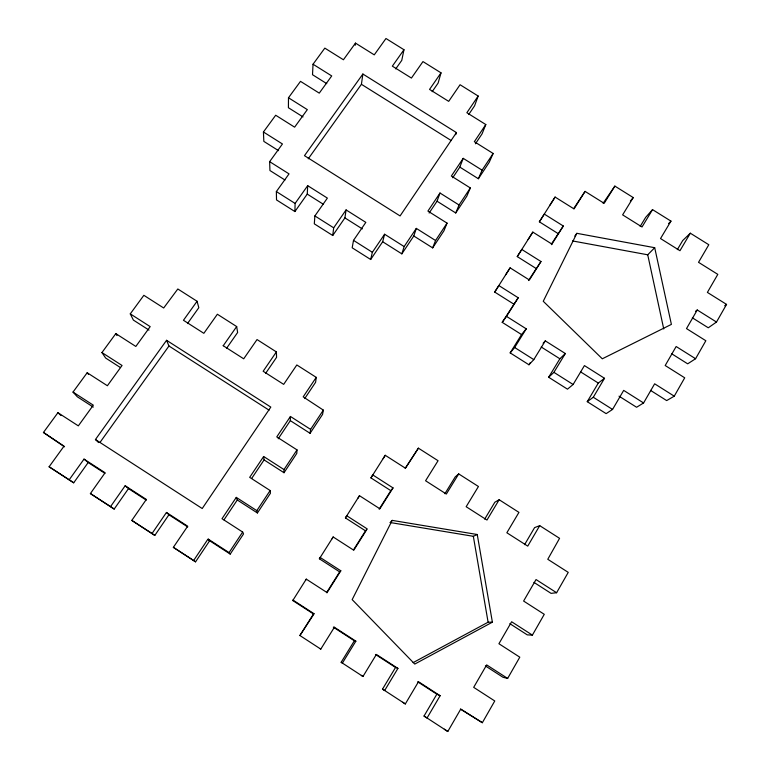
<?xml version="1.0" encoding="UTF-8"?>
<svg xmlns="http://www.w3.org/2000/svg" width="770" height="770" viewBox="0 0 770 770"><rect width="100%" height="100%" fill="white"/><g stroke="black" fill="none" stroke-linecap="round" stroke-linejoin="round"><path stroke-width="1.16" d="M395.722 68.915L401.767 60.368L403.971 49.732L385.972 38.5L374.258 54.853L355.48 43.11L343.42 59.762L324.825 48.125L313.034 64.228L331.716 75.932L319.261 93.132L300.502 81.35L288.481 97.771L288.413 107.733L303.005 116.905M288.481 97.771L307.326 109.619L294.621 127.166L275.689 115.24L263.427 131.988L282.446 143.98L269.644 161.652L289.029 173.885L276.363 191.576L276.526 199.93L294.91 211.558L295.103 203.434L307.692 185.666L327.375 198.102L314.882 215.937L314.304 223.829L332.736 235.495L344.912 217.891L346.086 209.912L365.827 222.376L353.507 240.375L352.179 247.796L370.668 259.5L382.671 241.751L384.596 234.234L404.144 246.573L401.844 253.859L382.671 241.751M290.329 420.651L290.434 416.464L310.589 429.381L310.079 433.308L290.329 420.651L278.211 438.775M313.034 64.228L312.514 74.719L326.769 83.651M294.91 211.558L307.249 194.098L307.692 185.666M290.434 416.464L276.767 436.898L297.018 449.892L296.777 453.424L284.014 472.722L264.081 459.902L263.648 456.494L283.995 469.575L284.014 472.722M355.22 45.266L355.48 43.11M332.736 235.495L333.68 227.824L346.086 209.912M223.165 345.682L243.705 358.81L257.036 339.56L276.392 351.919L263.157 371.256L283.678 384.374L296.816 364.961L316.239 377.367L315.613 382.286L304.737 398.542M308.241 158.822L361.419 84.305L362.872 74.026L456.437 132.594L455.725 134.644M316.239 377.367L303.188 396.858L323.342 410.112L322.572 414.404L310.079 433.308M370.668 259.5L372.362 252.291L384.596 234.234M403.971 49.732L392.344 66.153L411.421 78.068L422.961 61.59L441.017 72.852L438.12 83.073L432.163 91.697M413.788 235.986L416.32 228.392L435.55 240.519L432.653 247.882L413.788 235.986L401.844 253.859M313.852 613.603L313.246 613.806L292.773 600.542L292.937 600.061L313.852 613.603L313.082 614.056L313.688 613.863M437.042 201.211L439.988 193.02L459.055 204.993L455.734 212.972L437.042 201.211L429.121 213.049M441.017 72.852L429.554 89.407L448.689 101.361L460.065 84.739L478.17 96.038L474.58 105.837L468.699 114.528M459.834 167.109L463.203 158.341L482.087 170.18L478.372 178.736L459.834 167.109L452.722 177.755M478.17 96.038L466.87 112.718L485.812 124.557L482.058 133.874L475.427 143.798M439.988 193.02L427.908 211.076L447.052 223.127L443.953 230.798L432.653 247.882M463.203 158.341L451.355 176.041L470.326 187.957L466.812 196.215L455.734 212.972M485.812 124.557L474.339 141.699L493.147 153.471L489.229 162.297L478.372 178.736M305.825 580.06L306.267 579.136L327.086 592.592M576.846 233.32L543.254 301.272L602.294 358.801L671.392 324.391L654.702 247.709L576.846 233.32L574.776 236.092M392.19 520.385L352.169 599.618L414.77 664.067L492.386 622.179L477.246 534.505L392.19 520.385L390.727 521.791M340.812 570.791L339.657 571.879L319.377 558.799L320.108 557.432L340.812 570.791L326.942 592.823M332.159 538.74L333.16 536.96L353.767 550.232L367.203 528.903L346.692 515.717L345.432 517.921L365.509 530.838L366.636 529.548M650.496 390.371L666.676 400.583L674.25 396.175L684.713 377.81L665.193 365.519L676.156 346.519L695.579 358.733L705.84 340.735L686.503 328.597L697.254 309.983L716.495 322.043L726.553 304.4L707.389 292.408L717.804 274.37L698.534 262.32L708.804 244.735L690.324 233.204L682.73 240.519L677.331 249.634M460.412 709.093L482.347 722.703L494.763 700.97L473.685 687.35L486.669 664.905L507.642 678.428L519.788 657.176L498.922 643.73L511.626 621.765L532.388 635.115L544.274 614.316L523.61 601.052L536.045 579.55L556.604 592.727L568.241 572.37L547.778 559.28L559.569 538.326L539.722 525.65L534.582 527.623L524.572 544.679M424.039 716.033L427.042 718.044L440.122 695.724L436.85 694.193L424.039 716.033L447.793 731.5L460.758 709.093L482.347 722.703M619.022 396.165L636.588 407.263L643.585 402.96L654.644 383.807L674.25 396.175M357.944 498.286L359.465 495.688L379.87 508.787L393.027 487.901L372.719 474.888L370.938 477.9L390.833 490.654L393.027 487.901M543.129 343.237L545.304 340.879L565.324 353.526L559.867 358.781L548.654 377.252L567.48 389.168L573.121 384.49L584.43 365.596L604.517 378.282L598.29 383.065L587.25 401.68L606.134 413.634L612.554 409.438L623.681 390.39L643.585 402.96M539.722 525.65L527.739 546.122L506.853 532.763L518.942 512.377L499.162 499.74L494.841 502.232L484.677 519.153M587.25 401.68L593.295 397.253L604.517 378.282M690.324 233.204L679.968 250.712L660.525 238.556L670.968 221.125L652.546 209.623L645.664 217.361L640.178 226.409M382.526 689.112L384.644 690.536L397.926 668.408L395.549 667.455L382.526 689.112L405.318 703.953L418.495 681.729L440.122 695.724M383.19 458.679L385.221 455.282L405.434 468.208M499.162 499.74L486.977 520.039L466.158 506.718L478.44 486.505L458.718 473.916L455.214 476.919L444.896 493.705M341.158 662.277L342.371 663.114L355.865 641.169L354.373 640.794L341.158 662.277L362.978 676.484L376.376 654.452L397.926 668.408M548.654 377.252L553.919 372.343L565.324 353.526M652.546 209.623L642.016 226.986L622.622 214.869L633.238 197.572L614.864 186.099L603.131 203.242M458.718 473.916L446.34 494.042L425.579 480.759L438.063 460.72L418.399 448.159L405.232 468.324M521.55 334.565L502.213 322.341L506.516 316.383L526.247 328.838L521.55 334.565L510.173 352.891L528.942 364.768L530.193 362.728M528.942 364.768L533.803 359.619L545.304 340.879M510.173 352.891L514.658 347.501L526.247 328.838M614.864 186.099L604.171 203.328L585.065 191.383L573.688 208.622M313.332 614.219L299.905 635.519L320.782 649.11L334.382 627.261L355.865 641.169M502.213 322.341L518.21 297.759L498.835 285.545L494.706 292.071L513.706 304.054M528.48 280.54L540.983 261.521L521.781 249.451L517.257 256.603L536.084 268.451M551.349 244.167L563.303 226.005L544.284 214.079L539.366 221.827L558.029 233.531M506.516 316.383L518.21 297.759M540.983 261.521L529.385 279.991L510.096 267.844L494.706 292.071M551.57 244.687L563.303 226.005M585.065 191.383L574.035 208.92L555.093 197.062L539.366 221.827M326.846 592.217L339.657 571.879M353.594 549.751L365.509 530.838M379.158 509.172L390.833 490.654M313.939 614.017L299.905 635.519M418.399 448.159L405.578 467.967M505.765 274.669L510.096 267.844M528.104 239.547L532.821 232.097L551.936 244.1M517.257 256.603L532.821 232.097M550.001 205.099L555.093 197.062M292.773 600.542L306.267 579.136M319.377 558.799L333.16 536.96M345.432 517.921L359.465 495.688M370.938 477.9L385.221 455.282M242.656 532.051L243.541 533.947L230.23 554.082L229.065 552.6L242.656 532.051L222.01 518.711L236.274 497.391L256.824 510.645L257.411 512.974L270.443 493.262L270.135 490.529L249.682 477.361L263.648 456.494M256.824 510.645L270.135 490.529M283.995 469.575L297.018 449.892M310.589 429.381L323.342 410.112M435.55 240.519L447.052 223.127M459.055 204.993L470.326 187.957M482.087 170.18L493.147 153.471M173.356 547.354L195.561 561.831L209.469 541.021L207.862 539.269L193.636 560.512L173.356 547.354L187.678 526.208L166.445 512.464L152.027 533.523L131.805 520.414L146.329 499.441L125.163 485.745L110.543 506.622L90.388 493.56L105.105 472.761L84.017 459.113L69.184 479.806L49.097 466.784L64.016 446.167L43.447 432.461L57.923 412.691L78.328 425.868L93.314 405.174L73.015 392.084L87.183 372.728L107.386 385.741L122.055 365.481L101.948 352.564L115.818 333.612L135.828 346.452L150.189 326.624L130.274 313.871L143.855 295.314L163.683 307.99L177.822 288.981L197.062 301.272L198.814 307.692L187.485 323.554M209.729 541.194L208.314 539.173L209.469 541.021M223.983 519.885L237.285 499.99L236.274 497.391M251.703 478.411L264.081 459.902M404.144 246.573L416.32 228.392M456.437 132.594L400.073 215.937L304.477 155.675L362.872 74.026M131.805 520.414L154.809 535.41L168.919 514.774L166.445 512.464M265.544 373.469L276.565 357.347L276.392 351.919M223.242 345.73L236.669 326.557L217.371 314.237L203.848 333.323L183.452 320.281L197.062 301.272M90.388 493.56L114.191 509.066L128.494 488.613L125.163 485.745M226.457 348.473L237.632 332.486L236.669 326.557M100.061 442.346L168.957 346.009L166.57 340.302L95.442 439.526L98.579 442.567M49.097 466.784L73.699 482.809L88.194 462.52L84.017 459.113M630.341 201.105L633.238 197.572M668.562 223.637L670.968 221.125M572.495 240.933L647.724 254.793L654.702 247.709M695.503 311.301L697.254 309.983M724.685 305.748L726.553 304.4M716.495 322.043L708.275 327.789L692.374 317.817M695.579 358.733L687.677 363.825L671.642 353.738M413.105 662.633L488.103 622.208L492.386 622.179M389.995 522.493L473.338 536.305L477.246 534.505M556.604 592.727L551.05 593.352L533.937 582.38M532.388 635.115L527.277 634.875L509.846 623.662M334.382 627.261L333.343 627.175L354.373 640.794M507.642 678.428L502.993 677.273L485.398 665.925M361.419 84.305L451.201 140.544M278.567 150.679L263.841 141.391L263.427 131.988M284.948 180.007L269.943 170.526L269.644 161.652M307.249 194.098L323.506 204.368M344.912 217.891L362.333 228.902M541.214 346.991L559.867 358.781M580.57 371.862L598.29 383.065M276.363 191.576L295.103 203.434M314.882 215.937L333.68 227.824M353.507 240.375L372.362 252.291M514.658 347.501L533.803 359.619M553.919 372.343L573.121 384.49M593.295 397.253L612.554 409.438M166.57 340.302L270.809 407.089L202.221 508.527L95.442 439.526M149.005 330.089L133.383 320.089L130.274 313.871M168.957 346.009L269.077 410.169M120.438 367.56L105.673 358.06L101.948 352.564M93.276 407.089L77.366 396.829L73.015 392.084M237.285 499.99L257.411 512.974M208.314 539.173L229.065 552.6M64.526 446.821L43.447 432.461M209.912 540.925L230.23 554.082M88.194 462.52L104.913 473.348M128.494 488.613L146.252 500.105M168.919 514.774L187.726 526.95M375.452 654.442L395.549 667.455M417.706 681.797L436.85 694.193M69.184 479.806L73.699 482.809M444.338 729.2L447.793 731.5M110.543 506.622L114.191 509.066M402.768 702.24L405.318 703.953M152.027 533.523L154.809 535.41M361.332 675.357L362.978 676.484M193.636 560.512L195.561 561.831M320.022 648.561L320.782 649.11M57.923 412.691L61.051 415.588M87.183 372.728L88.531 374.432M115.818 333.612L116.963 335.566M647.724 254.793L663.74 328.954M473.338 536.305L488.103 622.208"/></g></svg>
